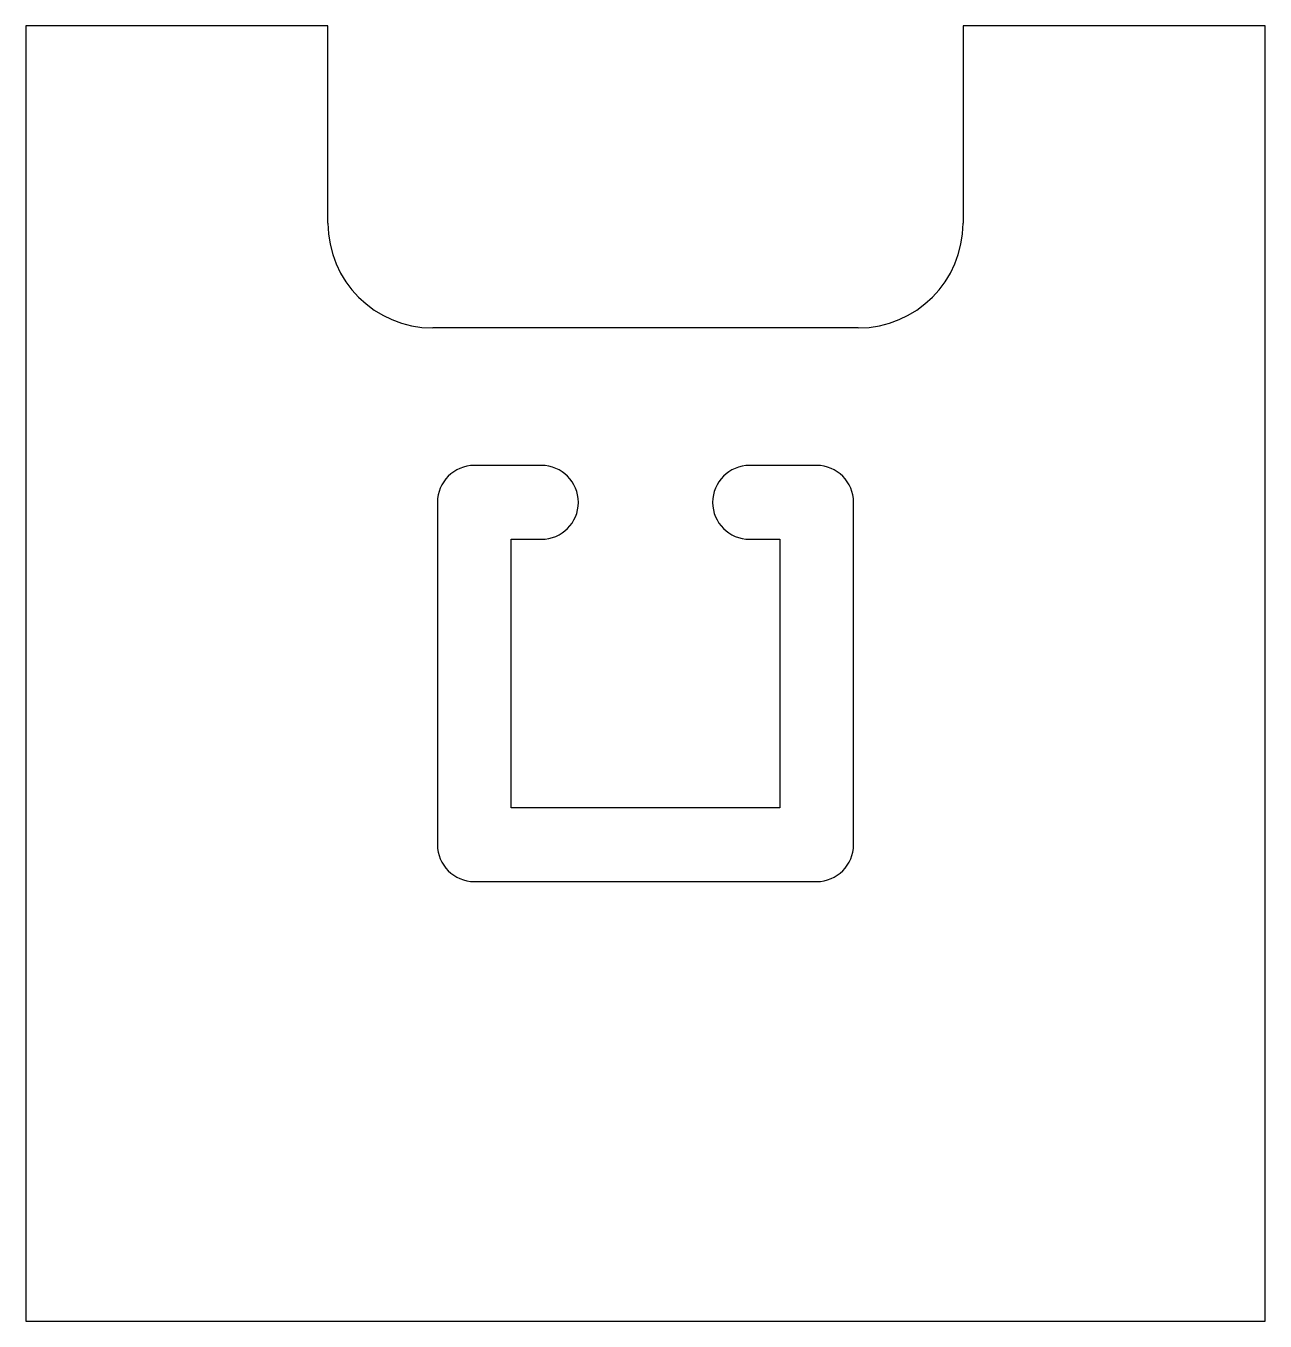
# Model space of a CAD drawing. Header units: millimetres. Extents: x -9.2 to 9.2, y -9.7 to 9.7.
import ezdxf

# ---------------------------------------------------------------- set-up
doc = ezdxf.new("R2010")
doc.units = ezdxf.units.MM

msp = doc.modelspace()

# ---------------------------------------------------------------- linework, layer by layer
at = {"color": 7, "linetype": 'Continuous', "lineweight": 25}
for p, q in [((-4.73, 9.65), (-9.23, 9.65)), ((-9.23, 9.65), (-9.23, -9.65)), ((-4.73, 6.71), (-4.73, 9.65)), ((9.23, 9.65), (4.73, 9.65)), ((4.73, 9.65), (4.73, 6.71)), ((9.23, -9.65), (9.23, 9.65)), ((3.17, 5.15), (-3.17, 5.15)), ((-1.55, 3.1), (-2.55, 3.1)), ((2.55, 3.1), (1.55, 3.1)), ((-3.1, 2.55), (-3.1, -2.55)), ((3.1, -2.55), (3.1, 2.55)), ((-2, 2), (-1.55, 2)), ((-2, -2), (-2, 2)), ((1.55, 2), (2, 2)), ((2, 2), (2, -2)), ((2, -2), (-2, -2)), ((-2.55, -3.1), (2.55, -3.1)), ((-9.23, -9.65), (9.23, -9.65))]:
    msp.add_line(p, q, dxfattribs=at)
for centre, radius, start, end in [((-3.17, 6.71), 1.56, 180, 270), ((3.17, 6.71), 1.56, 270, 0), ((-2.55, 2.55), 0.55, 90, 180), ((-1.55, 2.55), 0.55, 270, 90), ((1.55, 2.55), 0.55, 90, 270), ((2.55, 2.55), 0.55, 0, 90), ((-2.55, -2.55), 0.55, 180, 270), ((2.55, -2.55), 0.55, 270, 0)]:
    msp.add_arc(centre, radius, start, end, dxfattribs=at)

doc.saveas('drawing.dxf')
